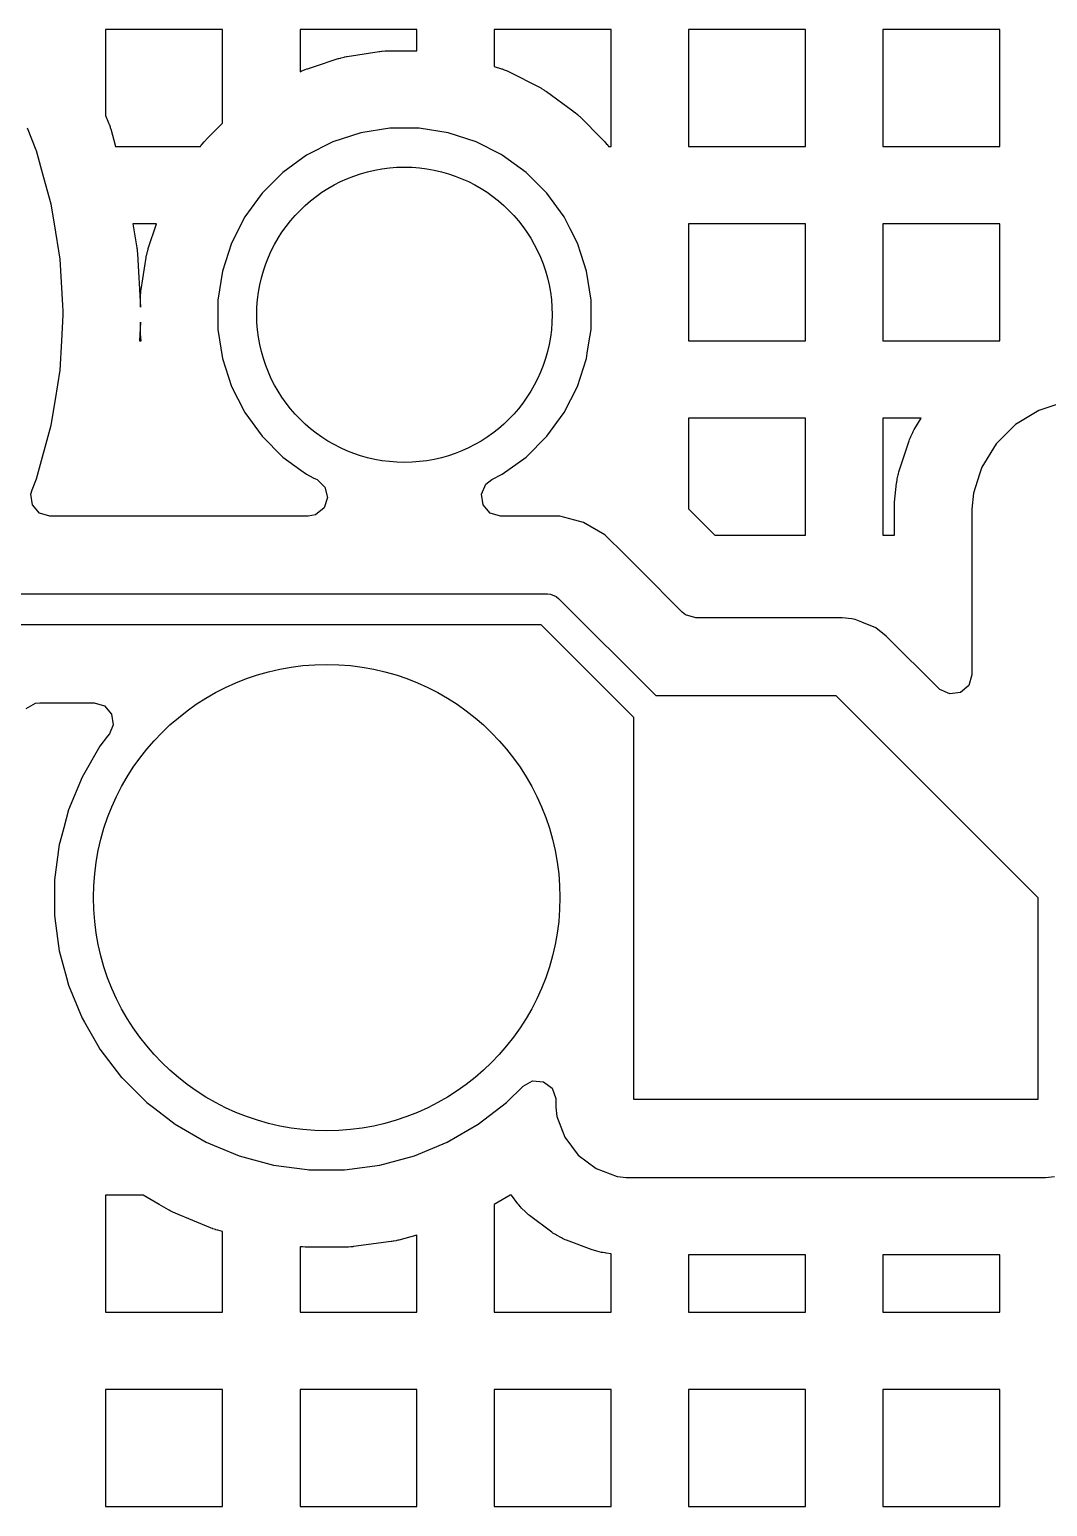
# Model space of a CAD drawing. Extents: x 2.49 to 8.57, y -5.87 to -1.87.
# Drawn here: x 5.4791 to 5.7369, y -3.9768 to -3.6027 of the extents above; entities that cross this region are included whole.
import ezdxf

# ---------------------------------------------------------------- set-up
doc = ezdxf.new("R2010")
doc.units = 0
doc.header["$MEASUREMENT"] = 0
doc.layers.add('BLACK', color=7, linetype='CONTINUOUS')

msp = doc.modelspace()

# ---------------------------------------------------------------- linework, layer by layer
at = {"layer": 'BLACK', "linetype": 'CONTINUOUS'}
for p, q in [((5.52796, -3.60268), (5.49835, -3.60268)), ((5.49835, -3.60268), (5.49835, -3.62445)), ((5.52796, -3.61335), (5.52796, -3.60268)), ((5.57717, -3.60268), (5.54757, -3.60268)), ((5.54757, -3.60268), (5.54757, -3.61335)), ((5.57717, -3.60805), (5.57717, -3.60268)), ((5.62638, -3.60268), (5.59678, -3.60268)), ((5.59678, -3.60268), (5.59678, -3.612)), ((5.62638, -3.63228), (5.62638, -3.60268)), ((5.6756, -3.60268), (5.64599, -3.60268)), ((5.64599, -3.60268), (5.64599, -3.63228)), ((5.6756, -3.63228), (5.6756, -3.60268)), ((5.72481, -3.60268), (5.6952, -3.60268)), ((5.6952, -3.60268), (5.6952, -3.63228)), ((5.72481, -3.63228), (5.72481, -3.60268)), ((5.55726, -3.61005), (5.55744, -3.60999)), ((5.55744, -3.60999), (5.55781, -3.60989)), ((5.55781, -3.60989), (5.558, -3.60984)), ((5.558, -3.60984), (5.55875, -3.60966)), ((5.55875, -3.60966), (5.55893, -3.60962)), ((5.55893, -3.60962), (5.55931, -3.60954)), ((5.55931, -3.60954), (5.5595, -3.60951)), ((5.5595, -3.60951), (5.56761, -3.60823)), ((5.56761, -3.60823), (5.5678, -3.6082)), ((5.5678, -3.6082), (5.56818, -3.60815)), ((5.56818, -3.60815), (5.56837, -3.60814)), ((5.56837, -3.60814), (5.56914, -3.60808)), ((5.56914, -3.60808), (5.56933, -3.60806)), ((5.56933, -3.60806), (5.56972, -3.60805)), ((5.56972, -3.60805), (5.56991, -3.60805)), ((5.56991, -3.60805), (5.57717, -3.60805)), ((5.52796, -3.6264), (5.52796, -3.61335)), ((5.54757, -3.61335), (5.54784, -3.61322)), ((5.54784, -3.61322), (5.54801, -3.61315)), ((5.54801, -3.61315), (5.54873, -3.61285)), ((5.54873, -3.61285), (5.5489, -3.61278)), ((5.5489, -3.61278), (5.54927, -3.61265)), ((5.54927, -3.61265), (5.54945, -3.61259)), ((5.54945, -3.61259), (5.55125, -3.612)), ((5.55125, -3.612), (5.55726, -3.61005)), ((5.59678, -3.612), (5.59858, -3.61259)), ((5.59858, -3.61259), (5.59876, -3.61265)), ((5.59876, -3.61265), (5.59913, -3.61278)), ((5.59913, -3.61278), (5.59931, -3.61285)), ((5.59931, -3.61285), (5.60002, -3.61315)), ((5.60002, -3.61315), (5.60019, -3.61322)), ((5.60019, -3.61322), (5.60054, -3.61339)), ((5.60054, -3.61339), (5.60072, -3.61347)), ((5.60072, -3.61347), (5.60803, -3.6172)), ((5.60803, -3.6172), (5.6082, -3.61729)), ((5.6082, -3.61729), (5.60854, -3.61748)), ((5.60854, -3.61748), (5.6087, -3.61757)), ((5.6087, -3.61757), (5.60936, -3.61798)), ((5.60936, -3.61798), (5.60952, -3.61808)), ((5.60952, -3.61808), (5.60984, -3.61829)), ((5.60984, -3.61829), (5.61, -3.6184)), ((5.61, -3.6184), (5.61664, -3.62323)), ((5.49835, -3.62445), (5.49911, -3.62635)), ((5.61664, -3.62323), (5.61679, -3.62334)), ((5.61679, -3.62334), (5.6171, -3.62358)), ((5.6171, -3.62358), (5.61725, -3.62371)), ((5.61725, -3.62371), (5.61783, -3.62421)), ((5.61783, -3.62421), (5.61798, -3.62433)), ((5.61798, -3.62433), (5.61826, -3.6246)), ((5.61826, -3.6246), (5.6184, -3.62473)), ((5.6184, -3.62473), (5.6242, -3.63053)), ((5.48073, -3.6332), (5.47852, -3.62765)), ((5.49911, -3.62635), (5.49916, -3.62648)), ((5.49916, -3.62648), (5.49925, -3.62673)), ((5.49925, -3.62673), (5.49929, -3.62685)), ((5.49929, -3.62685), (5.49946, -3.62735)), ((5.49946, -3.62735), (5.49951, -3.62748)), ((5.49951, -3.62748), (5.49958, -3.62774)), ((5.49958, -3.62774), (5.49962, -3.62786)), ((5.49962, -3.62786), (5.50085, -3.63228)), ((5.52383, -3.63053), (5.52796, -3.6264)), ((5.5703, -3.62765), (5.56295, -3.62882)), ((5.57774, -3.62765), (5.5703, -3.62765)), ((5.5703, -3.62765), (5.5703, -3.62765)), ((5.58508, -3.62882), (5.57774, -3.62765)), ((5.57774, -3.62765), (5.57774, -3.62765)), ((5.50085, -3.63228), (5.52233, -3.63228)), ((5.52233, -3.63228), (5.52245, -3.63214)), ((5.52245, -3.63214), (5.52268, -3.63183)), ((5.52268, -3.63183), (5.52281, -3.63168)), ((5.52281, -3.63168), (5.52331, -3.6311)), ((5.52331, -3.6311), (5.52343, -3.63096)), ((5.52343, -3.63096), (5.5237, -3.63067)), ((5.5237, -3.63067), (5.52383, -3.63053)), ((5.55587, -3.63111), (5.54924, -3.63449)), ((5.56295, -3.62882), (5.55587, -3.63111)), ((5.59216, -3.63111), (5.58508, -3.62882)), ((5.59851, -3.63435), (5.59216, -3.63111)), ((5.6242, -3.63053), (5.62434, -3.63067)), ((5.62434, -3.63067), (5.6246, -3.63096)), ((5.6246, -3.63096), (5.62473, -3.6311)), ((5.62473, -3.6311), (5.62523, -3.63168)), ((5.62523, -3.63168), (5.62535, -3.63183)), ((5.62535, -3.63183), (5.62559, -3.63214)), ((5.62559, -3.63214), (5.6257, -3.63228)), ((5.6257, -3.63228), (5.62638, -3.63228)), ((5.64599, -3.63228), (5.6756, -3.63228)), ((5.6952, -3.63228), (5.72481, -3.63228)), ((5.4808, -3.63336), (5.48073, -3.6332)), ((5.48272, -3.64026), (5.4808, -3.63336)), ((5.4808, -3.63336), (5.4808, -3.63336)), ((5.54704, -3.6361), (5.54323, -3.63886)), ((5.54924, -3.63449), (5.54704, -3.6361)), ((5.59879, -3.63449), (5.59851, -3.63435)), ((5.60481, -3.63886), (5.59879, -3.63449)), ((5.54323, -3.63886), (5.53797, -3.64413)), ((5.54323, -3.63886), (5.54323, -3.63886)), ((5.54323, -3.63886), (5.54323, -3.63886)), ((5.61007, -3.64413), (5.60481, -3.63886)), ((5.48457, -3.64694), (5.48272, -3.64026)), ((5.48538, -3.65189), (5.48457, -3.64694)), ((5.48457, -3.64694), (5.48457, -3.64694)), ((5.48457, -3.64694), (5.48457, -3.64694)), ((5.53681, -3.64571), (5.53359, -3.65014)), ((5.53797, -3.64413), (5.53681, -3.64571)), ((5.53797, -3.64413), (5.53797, -3.64413)), ((5.53797, -3.64413), (5.53797, -3.64413)), ((5.61444, -3.65014), (5.61007, -3.64413)), ((5.53359, -3.65014), (5.53021, -3.65677)), ((5.61599, -3.65318), (5.61444, -3.65014)), ((5.48685, -3.66084), (5.48538, -3.65189)), ((5.51119, -3.65189), (5.50525, -3.65189)), ((5.50525, -3.65189), (5.50624, -3.65794)), ((5.50915, -3.65816), (5.51119, -3.65189)), ((5.61782, -3.65677), (5.61599, -3.65318)), ((5.6756, -3.65189), (5.64599, -3.65189)), ((5.64599, -3.65189), (5.64599, -3.6815)), ((5.6756, -3.6815), (5.6756, -3.65189)), ((5.72481, -3.65189), (5.6952, -3.65189)), ((5.6952, -3.65189), (5.6952, -3.6815)), ((5.72481, -3.67696), (5.72481, -3.65189)), ((5.50624, -3.65794), (5.50626, -3.65807)), ((5.50626, -3.65807), (5.5063, -3.65833)), ((5.5063, -3.65833), (5.50631, -3.65846)), ((5.50631, -3.65846), (5.50637, -3.65899)), ((5.50899, -3.65871), (5.50909, -3.65834)), ((5.50909, -3.65834), (5.50915, -3.65816)), ((5.53021, -3.65677), (5.52792, -3.66385)), ((5.61875, -3.65965), (5.61782, -3.65677)), ((5.61782, -3.65677), (5.61782, -3.65677)), ((5.61782, -3.65677), (5.61782, -3.65677)), ((5.48685, -3.66085), (5.48685, -3.66084)), ((5.48748, -3.67251), (5.48685, -3.66085)), ((5.50637, -3.65899), (5.50638, -3.65912)), ((5.50638, -3.65912), (5.5064, -3.65939)), ((5.5064, -3.65939), (5.50641, -3.65952)), ((5.50641, -3.65952), (5.50715, -3.67304)), ((5.50733, -3.66851), (5.50861, -3.6604)), ((5.50861, -3.6604), (5.50864, -3.66021)), ((5.50864, -3.66021), (5.50872, -3.65983)), ((5.50872, -3.65983), (5.50876, -3.65965)), ((5.50876, -3.65965), (5.50894, -3.6589)), ((5.50894, -3.6589), (5.50899, -3.65871)), ((5.62012, -3.66385), (5.61875, -3.65965)), ((5.52792, -3.66385), (5.52675, -3.6712)), ((5.62128, -3.6712), (5.62012, -3.66385)), ((5.50718, -3.67004), (5.50724, -3.66927)), ((5.50724, -3.66927), (5.50726, -3.66908)), ((5.50726, -3.66908), (5.5073, -3.6687)), ((5.5073, -3.6687), (5.50733, -3.66851)), ((5.48756, -3.67403), (5.48748, -3.67251)), ((5.50715, -3.67062), (5.50716, -3.67023)), ((5.50715, -3.67081), (5.50715, -3.67062)), ((5.50715, -3.67304), (5.50715, -3.67081)), ((5.50716, -3.67023), (5.50718, -3.67004)), ((5.52675, -3.6712), (5.52675, -3.67864)), ((5.62128, -3.67864), (5.62128, -3.6712)), ((5.48726, -3.6815), (5.48761, -3.67492)), ((5.48761, -3.67492), (5.48756, -3.67403)), ((5.50715, -3.67679), (5.50689, -3.6815)), ((5.50715, -3.67902), (5.50715, -3.67679)), ((5.72481, -3.6815), (5.72481, -3.67696)), ((5.50715, -3.67921), (5.50715, -3.67902)), ((5.50716, -3.6796), (5.50715, -3.67921)), ((5.50718, -3.67979), (5.50716, -3.6796)), ((5.50724, -3.68056), (5.50718, -3.67979)), ((5.50726, -3.68075), (5.50724, -3.68056)), ((5.5073, -3.68113), (5.50726, -3.68075)), ((5.52675, -3.67864), (5.52792, -3.68598)), ((5.62083, -3.6815), (5.62128, -3.67864)), ((5.48685, -3.68899), (5.48726, -3.6815)), ((5.50689, -3.6815), (5.50735, -3.6815)), ((5.50733, -3.68132), (5.5073, -3.68113)), ((5.50735, -3.6815), (5.50733, -3.68132)), ((5.62012, -3.68598), (5.62032, -3.68468)), ((5.62032, -3.68468), (5.62083, -3.6815)), ((5.64599, -3.6815), (5.6756, -3.6815)), ((5.6952, -3.6815), (5.72481, -3.6815)), ((5.52792, -3.68598), (5.53021, -3.69306)), ((5.61782, -3.69306), (5.62012, -3.68598)), ((5.48563, -3.69639), (5.48685, -3.68899)), ((5.48685, -3.68899), (5.48685, -3.68899)), ((5.48685, -3.68899), (5.48685, -3.68899)), ((5.53021, -3.69306), (5.53343, -3.69937)), ((5.61444, -3.69969), (5.61782, -3.69306)), ((5.48457, -3.70289), (5.48563, -3.69639)), ((5.53343, -3.69937), (5.53359, -3.69969)), ((5.53359, -3.69969), (5.53797, -3.70571)), ((5.61007, -3.70571), (5.61444, -3.69969)), ((5.73467, -3.69914), (5.72879, -3.70276)), ((5.74123, -3.69696), (5.73467, -3.69914)), ((5.73467, -3.69914), (5.73467, -3.69914)), ((5.4808, -3.71647), (5.48457, -3.70289)), ((5.6756, -3.7011), (5.64599, -3.7011)), ((5.64599, -3.7011), (5.64599, -3.72411)), ((5.6756, -3.73071), (5.6756, -3.7011)), ((5.70491, -3.7011), (5.6952, -3.7011)), ((5.6952, -3.7011), (5.6952, -3.73071)), ((5.7033, -3.70372), (5.70491, -3.7011)), ((5.72879, -3.70276), (5.72391, -3.70765)), ((5.53797, -3.70571), (5.54323, -3.71097)), ((5.60481, -3.71097), (5.61007, -3.70571)), ((5.69933, -3.71442), (5.70185, -3.70682)), ((5.70185, -3.70682), (5.70195, -3.70655)), ((5.70195, -3.70655), (5.70216, -3.70602)), ((5.70216, -3.70602), (5.70227, -3.70576)), ((5.70227, -3.70576), (5.70275, -3.70472)), ((5.70275, -3.70472), (5.70288, -3.70447)), ((5.70288, -3.70447), (5.70315, -3.70396)), ((5.70315, -3.70396), (5.7033, -3.70372)), ((5.54323, -3.71097), (5.54774, -3.71425)), ((5.59879, -3.71534), (5.60481, -3.71097)), ((5.72391, -3.70765), (5.72028, -3.71352)), ((5.54774, -3.71425), (5.54924, -3.71534)), ((5.69911, -3.71519), (5.69925, -3.71468)), ((5.69925, -3.71468), (5.69933, -3.71442)), ((5.72028, -3.71352), (5.71968, -3.71534)), ((5.72028, -3.71352), (5.72028, -3.71352)), ((5.4797, -3.71923), (5.4808, -3.71647)), ((5.54924, -3.71534), (5.55092, -3.71619)), ((5.55092, -3.71619), (5.55152, -3.7165)), ((5.55152, -3.7165), (5.55189, -3.71669)), ((5.55189, -3.71669), (5.55389, -3.71858)), ((5.59352, -3.72034), (5.59467, -3.71784)), ((5.59467, -3.71784), (5.59614, -3.71669)), ((5.59614, -3.71669), (5.59879, -3.71534)), ((5.69817, -3.72238), (5.69866, -3.71756)), ((5.69866, -3.71756), (5.69869, -3.71729)), ((5.69869, -3.71729), (5.69878, -3.71676)), ((5.69878, -3.71676), (5.69883, -3.7165)), ((5.69883, -3.7165), (5.69905, -3.71545)), ((5.69905, -3.71545), (5.69911, -3.71519)), ((5.71968, -3.71534), (5.71811, -3.72008)), ((5.4794, -3.72034), (5.4797, -3.71923)), ((5.47979, -3.72307), (5.4794, -3.72034)), ((5.55455, -3.72125), (5.55366, -3.72385)), ((5.55389, -3.71858), (5.55455, -3.72125)), ((5.59392, -3.72307), (5.59352, -3.72034)), ((5.71811, -3.72008), (5.7177, -3.72413)), ((5.71811, -3.72008), (5.71811, -3.72008)), ((5.71811, -3.72008), (5.71811, -3.72008)), ((5.48159, -3.72514), (5.47979, -3.72307)), ((5.48423, -3.72592), (5.48159, -3.72514)), ((5.54967, -3.72592), (5.48423, -3.72592)), ((5.55151, -3.72556), (5.54967, -3.72592)), ((5.55366, -3.72385), (5.55151, -3.72556)), ((5.59482, -3.72411), (5.59392, -3.72307)), ((5.59572, -3.72514), (5.59482, -3.72411)), ((5.59836, -3.72592), (5.59572, -3.72514)), ((5.60716, -3.72592), (5.59836, -3.72592)), ((5.61339, -3.72592), (5.60716, -3.72592)), ((5.61716, -3.72693), (5.61339, -3.72592)), ((5.61339, -3.72592), (5.61339, -3.72592)), ((5.64599, -3.72411), (5.65259, -3.73071)), ((5.69809, -3.72375), (5.6981, -3.7235)), ((5.69809, -3.72388), (5.69809, -3.72375)), ((5.69809, -3.73071), (5.69809, -3.72388)), ((5.6981, -3.72338), (5.69813, -3.72288)), ((5.6981, -3.7235), (5.6981, -3.72338)), ((5.69813, -3.72288), (5.69814, -3.72276)), ((5.69814, -3.72276), (5.69816, -3.72251)), ((5.69816, -3.72251), (5.69817, -3.72238)), ((5.7177, -3.72413), (5.7177, -3.76615)), ((5.6194, -3.72753), (5.61716, -3.72693)), ((5.62479, -3.73064), (5.6194, -3.72753)), ((5.6194, -3.72753), (5.6194, -3.72753)), ((5.62988, -3.73573), (5.62479, -3.73064)), ((5.62479, -3.73064), (5.62479, -3.73064)), ((5.65259, -3.73071), (5.6756, -3.73071)), ((5.6952, -3.73071), (5.69809, -3.73071)), ((5.63362, -3.73947), (5.62988, -3.73573)), ((5.62988, -3.73573), (5.62988, -3.73573)), ((5.64439, -3.75024), (5.63362, -3.73947)), ((5.46984, -3.74562), (5.61028, -3.74562)), ((5.61028, -3.74562), (5.61104, -3.7457)), ((5.61104, -3.7457), (5.61246, -3.74629)), ((5.61246, -3.74629), (5.61306, -3.74678)), ((5.61306, -3.74678), (5.63765, -3.77137)), ((5.6452, -3.75089), (5.64439, -3.75024)), ((5.64784, -3.75167), (5.6452, -3.75089)), ((5.68488, -3.75167), (5.64784, -3.75167)), ((5.68736, -3.75198), (5.68488, -3.75167)), ((5.68488, -3.75167), (5.68488, -3.75167)), ((5.68819, -3.75208), (5.68736, -3.75198)), ((5.68989, -3.75279), (5.68819, -3.75208)), ((5.60864, -3.7535), (5.47147, -3.7535)), ((5.63209, -3.77694), (5.60864, -3.7535)), ((5.69343, -3.75425), (5.68989, -3.75279)), ((5.69606, -3.7563), (5.69343, -3.75425)), ((5.70936, -3.7696), (5.69606, -3.7563)), ((5.69606, -3.7563), (5.69606, -3.7563)), ((5.7177, -3.76615), (5.71692, -3.76879)), ((5.70962, -3.76984), (5.70936, -3.7696)), ((5.71212, -3.77098), (5.70962, -3.76984)), ((5.71484, -3.77059), (5.71212, -3.77098)), ((5.71692, -3.76879), (5.71484, -3.77059)), ((5.47821, -3.77463), (5.48062, -3.77331)), ((5.48062, -3.77331), (5.48166, -3.7732)), ((5.48166, -3.7732), (5.49543, -3.7732)), ((5.49543, -3.7732), (5.49807, -3.77398)), ((5.49807, -3.77398), (5.49987, -3.77606)), ((5.63765, -3.77137), (5.68327, -3.77137)), ((5.68327, -3.77137), (5.73445, -3.82255)), ((5.49987, -3.77606), (5.50026, -3.77878)), ((5.63209, -3.87373), (5.63209, -3.77694)), ((5.49885, -3.78165), (5.49691, -3.78418)), ((5.4993, -3.78106), (5.49885, -3.78165)), ((5.50026, -3.77878), (5.4993, -3.78106)), ((5.49691, -3.78418), (5.49239, -3.79201)), ((5.49239, -3.79201), (5.48893, -3.80035)), ((5.49239, -3.79201), (5.49239, -3.79201)), ((5.48893, -3.80035), (5.48773, -3.80484)), ((5.48773, -3.80484), (5.48673, -3.80856)), ((5.48659, -3.80908), (5.48541, -3.81804)), ((5.48673, -3.80856), (5.48659, -3.80908)), ((5.48659, -3.80908), (5.48659, -3.80908)), ((5.48541, -3.81804), (5.48541, -3.82707)), ((5.73445, -3.82255), (5.73445, -3.87373)), ((5.48541, -3.82707), (5.48618, -3.83293)), ((5.48618, -3.83293), (5.48659, -3.83603)), ((5.48659, -3.83603), (5.48841, -3.8428)), ((5.48841, -3.8428), (5.48893, -3.84475)), ((5.48893, -3.84475), (5.49239, -3.8531)), ((5.49239, -3.8531), (5.49239, -3.8531)), ((5.49239, -3.8531), (5.49299, -3.85414)), ((5.49299, -3.85414), (5.49637, -3.86)), ((5.49637, -3.86), (5.49691, -3.86092)), ((5.49691, -3.86092), (5.5024, -3.86809)), ((5.5024, -3.86809), (5.50241, -3.86809)), ((5.50241, -3.86809), (5.50879, -3.87448)), ((5.59987, -3.87448), (5.60405, -3.8703)), ((5.60405, -3.8703), (5.60646, -3.86898)), ((5.60646, -3.86898), (5.60921, -3.86918)), ((5.60921, -3.86918), (5.61141, -3.87083)), ((5.61141, -3.87083), (5.61237, -3.8734)), ((5.50879, -3.87448), (5.50879, -3.87448)), ((5.50879, -3.87448), (5.50879, -3.87448)), ((5.50879, -3.87448), (5.51079, -3.87601)), ((5.5927, -3.87998), (5.59987, -3.87448)), ((5.61237, -3.8734), (5.61238, -3.87375)), ((5.61238, -3.87375), (5.61238, -3.87562)), ((5.61238, -3.87562), (5.61238, -3.87562)), ((5.73445, -3.87373), (5.63209, -3.87373)), ((5.51079, -3.87601), (5.51596, -3.87998)), ((5.61238, -3.87562), (5.61263, -3.87797)), ((5.61263, -3.87797), (5.61461, -3.88327)), ((5.51596, -3.87998), (5.51596, -3.87998)), ((5.51596, -3.87998), (5.51596, -3.87998)), ((5.51596, -3.87998), (5.52378, -3.8845)), ((5.58488, -3.8845), (5.5927, -3.87998)), ((5.52378, -3.8845), (5.52378, -3.8845)), ((5.52378, -3.8845), (5.52378, -3.8845)), ((5.52378, -3.8845), (5.52684, -3.88576)), ((5.52684, -3.88576), (5.53213, -3.88795)), ((5.57653, -3.88795), (5.58488, -3.8845)), ((5.61461, -3.88327), (5.61461, -3.88327)), ((5.61461, -3.88327), (5.61801, -3.88781)), ((5.53213, -3.88795), (5.54086, -3.89029)), ((5.54086, -3.89029), (5.54938, -3.89141)), ((5.55885, -3.89147), (5.5678, -3.89029)), ((5.5678, -3.89029), (5.57653, -3.88795)), ((5.61801, -3.88781), (5.61801, -3.88781)), ((5.61801, -3.88781), (5.62255, -3.89121)), ((5.54938, -3.89141), (5.54981, -3.89147)), ((5.54981, -3.89147), (5.54981, -3.89147)), ((5.54981, -3.89147), (5.54981, -3.89147)), ((5.54981, -3.89147), (5.55885, -3.89147)), ((5.55885, -3.89147), (5.55885, -3.89147)), ((5.62255, -3.89121), (5.62255, -3.89121)), ((5.62255, -3.89121), (5.62786, -3.89319)), ((5.62786, -3.89319), (5.62786, -3.89319)), ((5.62786, -3.89319), (5.62798, -3.8932)), ((5.62798, -3.8932), (5.6302, -3.89344)), ((5.6302, -3.89344), (5.73633, -3.89344)), ((5.73633, -3.89344), (5.73868, -3.89319)), ((5.50788, -3.89795), (5.49835, -3.89795)), ((5.49835, -3.89795), (5.49835, -3.92756)), ((5.51188, -3.90026), (5.50788, -3.89795)), ((5.60078, -3.89795), (5.59678, -3.90026)), ((5.60111, -3.89795), (5.60078, -3.89795)), ((5.60273, -3.90012), (5.60111, -3.89795)), ((5.51426, -3.90164), (5.51188, -3.90026)), ((5.5144, -3.90171), (5.51426, -3.90164)), ((5.51468, -3.90186), (5.5144, -3.90171)), ((5.59678, -3.90026), (5.59678, -3.92756)), ((5.60295, -3.90039), (5.60273, -3.90012)), ((5.60341, -3.90092), (5.60295, -3.90039)), ((5.60365, -3.90118), (5.60341, -3.90092)), ((5.60464, -3.90217), (5.60365, -3.90118)), ((5.51482, -3.90194), (5.51468, -3.90186)), ((5.5154, -3.90222), (5.51482, -3.90194)), ((5.51554, -3.90229), (5.5154, -3.90222)), ((5.51584, -3.90242), (5.51554, -3.90229)), ((5.51598, -3.90249), (5.51584, -3.90242)), ((5.52492, -3.90619), (5.51598, -3.90249)), ((5.6049, -3.90241), (5.60464, -3.90217)), ((5.60543, -3.90287), (5.6049, -3.90241)), ((5.6057, -3.90309), (5.60543, -3.90287)), ((5.61136, -3.90732), (5.6057, -3.90309)), ((5.52507, -3.90625), (5.52492, -3.90619)), ((5.52537, -3.90636), (5.52507, -3.90625)), ((5.52552, -3.90642), (5.52537, -3.90636)), ((5.52613, -3.90662), (5.52552, -3.90642)), ((5.52628, -3.90667), (5.52613, -3.90662)), ((5.52659, -3.90676), (5.52628, -3.90667)), ((5.52675, -3.90681), (5.52659, -3.90676)), ((5.52796, -3.90713), (5.52675, -3.90681)), ((5.52796, -3.91095), (5.52796, -3.90713)), ((5.57717, -3.90808), (5.57257, -3.90931)), ((5.57717, -3.92756), (5.57717, -3.90808)), ((5.61164, -3.90752), (5.61136, -3.90732)), ((5.61224, -3.9079), (5.61164, -3.90752)), ((5.61253, -3.90808), (5.61224, -3.9079)), ((5.61376, -3.90875), (5.61253, -3.90808)), ((5.61408, -3.90891), (5.61376, -3.90875)), ((5.61472, -3.9092), (5.61408, -3.90891)), ((5.61504, -3.90933), (5.61472, -3.9092)), ((5.52796, -3.92756), (5.52796, -3.91095)), ((5.54773, -3.91097), (5.54757, -3.91095)), ((5.54757, -3.91095), (5.54757, -3.91095)), ((5.54757, -3.91095), (5.54757, -3.92756)), ((5.54805, -3.911), (5.54773, -3.91097)), ((5.54821, -3.91101), (5.54805, -3.911)), ((5.54885, -3.91106), (5.54821, -3.91101)), ((5.54901, -3.91106), (5.54885, -3.91106)), ((5.54933, -3.91107), (5.54901, -3.91106)), ((5.54949, -3.91108), (5.54933, -3.91107)), ((5.55917, -3.91108), (5.54949, -3.91108)), ((5.55933, -3.91107), (5.55917, -3.91108)), ((5.55965, -3.91106), (5.55933, -3.91107)), ((5.55981, -3.91106), (5.55965, -3.91106)), ((5.56045, -3.91101), (5.55981, -3.91106)), ((5.56061, -3.911), (5.56045, -3.91101)), ((5.56093, -3.91097), (5.56061, -3.911)), ((5.56109, -3.91095), (5.56093, -3.91097)), ((5.57068, -3.90969), (5.56109, -3.91095)), ((5.57084, -3.90966), (5.57068, -3.90969)), ((5.57116, -3.90961), (5.57084, -3.90966)), ((5.57132, -3.90958), (5.57116, -3.90961)), ((5.57194, -3.90946), (5.57132, -3.90958)), ((5.5721, -3.90942), (5.57194, -3.90946)), ((5.57241, -3.90935), (5.5721, -3.90942)), ((5.57257, -3.90931), (5.57241, -3.90935)), ((5.62158, -3.91177), (5.61504, -3.90933)), ((5.62187, -3.91187), (5.62158, -3.91177)), ((5.62212, -3.91195), (5.62187, -3.91187)), ((5.62246, -3.91205), (5.62212, -3.91195)), ((5.62275, -3.91213), (5.62246, -3.91205)), ((5.62394, -3.91241), (5.62275, -3.91213)), ((5.62424, -3.91247), (5.62394, -3.91241)), ((5.62485, -3.91257), (5.62424, -3.91247)), ((5.62515, -3.91262), (5.62485, -3.91257)), ((5.62638, -3.91275), (5.62515, -3.91262)), ((5.62638, -3.92756), (5.62638, -3.91275)), ((5.6756, -3.91305), (5.64599, -3.91305)), ((5.64599, -3.91305), (5.64599, -3.92756)), ((5.6756, -3.92756), (5.6756, -3.91305)), ((5.72481, -3.91305), (5.6952, -3.91305)), ((5.6952, -3.91305), (5.6952, -3.92756)), ((5.72481, -3.92756), (5.72481, -3.91305)), ((5.49835, -3.92756), (5.52796, -3.92756)), ((5.54757, -3.92756), (5.57717, -3.92756)), ((5.59678, -3.92756), (5.62638, -3.92756)), ((5.64599, -3.92756), (5.6756, -3.92756)), ((5.6952, -3.92756), (5.72481, -3.92756)), ((5.52796, -3.94717), (5.49835, -3.94717)), ((5.49835, -3.94717), (5.49835, -3.97677)), ((5.52796, -3.97677), (5.52796, -3.94717)), ((5.57717, -3.94717), (5.54757, -3.94717)), ((5.54757, -3.94717), (5.54757, -3.97677)), ((5.57717, -3.97677), (5.57717, -3.94717)), ((5.62638, -3.94717), (5.59678, -3.94717)), ((5.59678, -3.94717), (5.59678, -3.97677)), ((5.62638, -3.97677), (5.62638, -3.94717)), ((5.6756, -3.94717), (5.64599, -3.94717)), ((5.64599, -3.94717), (5.64599, -3.97677)), ((5.6756, -3.97677), (5.6756, -3.94717)), ((5.72481, -3.94717), (5.6952, -3.94717)), ((5.6952, -3.94717), (5.6952, -3.97677)), ((5.72481, -3.97677), (5.72481, -3.94717)), ((5.49835, -3.97677), (5.52796, -3.97677)), ((5.54757, -3.97677), (5.57717, -3.97677)), ((5.59678, -3.97677), (5.62638, -3.97677)), ((5.64599, -3.97677), (5.6756, -3.97677)), ((5.6952, -3.97677), (5.72481, -3.97677))]:
    msp.add_line(p, q, dxfattribs=at)
at = {"layer": 'BLACK'}
for centre, radius in [((5.57402, -3.67492), 0.0374), ((5.55433, -3.82255), 0.05906)]:
    msp.add_circle(centre, radius, dxfattribs=at)

doc.saveas('drawing.dxf')
